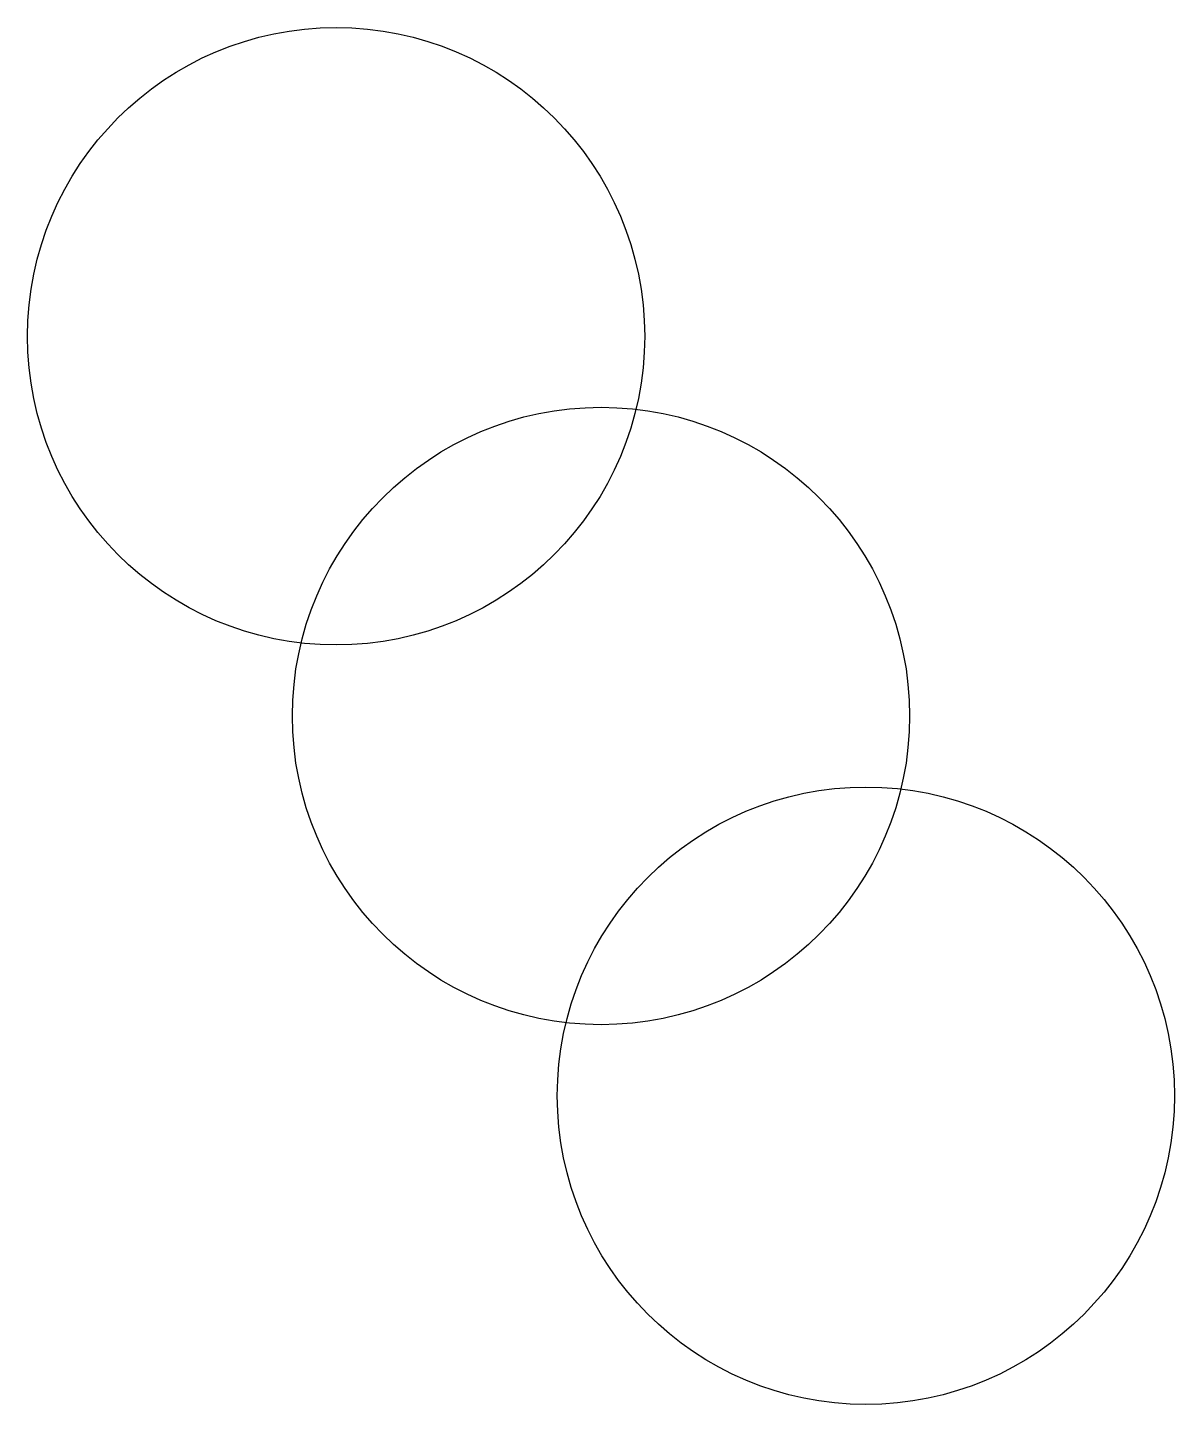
# Model space of a CAD drawing. Header units: millimetres. Extents: x 77.4 to 151.7, y 25.4 to 114.6.
import ezdxf

# ---------------------------------------------------------------- set-up
doc = ezdxf.new("R2010")
doc.units = ezdxf.units.MM
doc.header["$MEASUREMENT"] = 0

msp = doc.modelspace()

# ---------------------------------------------------------------- linework, layer by layer
for centre in [(97.364, 94.642), (114.533, 70.041), (131.702, 45.439)]:
    msp.add_circle(centre, 20)

doc.saveas('drawing.dxf')
